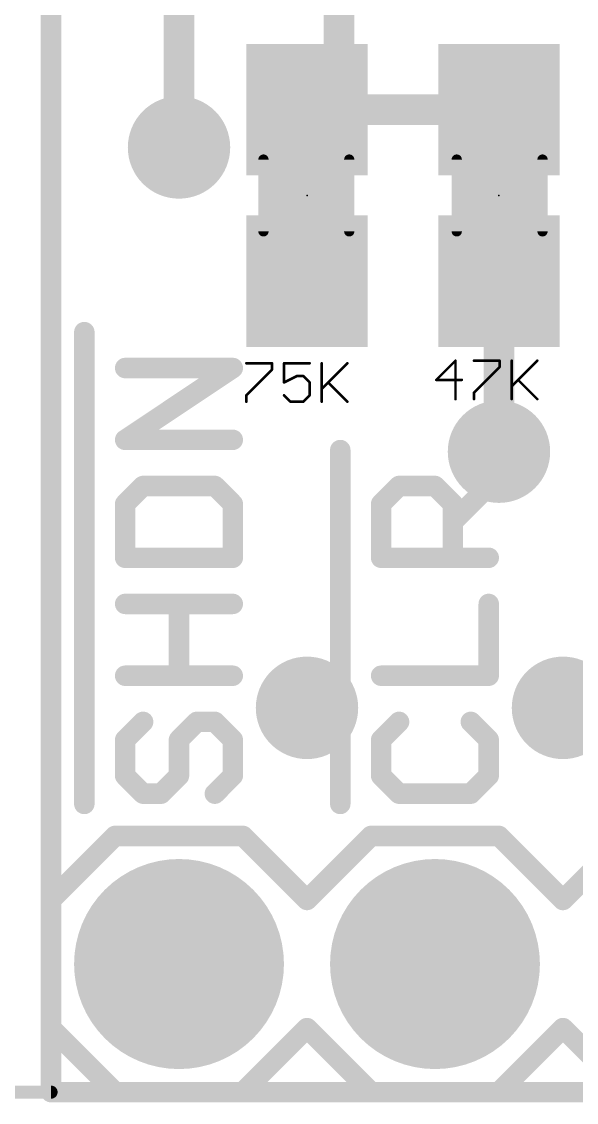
# Model space of a CAD drawing. Extents: x -43 to 64, y -12 to 35.
# Drawn here: x -0.29 to 5.21, y -0.1 to 10.61 of the extents above; entities that cross this region are included whole.
import ezdxf

# ---------------------------------------------------------------- set-up
doc = ezdxf.new("R2010")
doc.units = 0
for name, color, linetype in [('1', 12, 'CONTINUOUS'), ('17', 110, 'CONTINUOUS'), ('18', 110, 'CONTINUOUS'), ('20', 53, 'CONTINUOUS'), ('21', 53, 'CONTINUOUS'), ('23', 53, 'CONTINUOUS'), ('27', 253, 'CONTINUOUS'), ('29', 253, 'CONTINUOUS'), ('31', 253, 'CONTINUOUS'), ('51', 53, 'CONTINUOUS')]:
    doc.layers.add(name, color=color, linetype=linetype)

# ---------------------------------------------------------------- blocks, each defined once
blk = doc.blocks.new('RECT')
blk.add_solid([(-0.5, -0.5), (0.5, -0.5), (-0.5, 0.5), (0.5, 0.5)])
blk = doc.blocks.new('ROUNDP')
at = {"const_width": 0.5}
blk.add_lwpolyline([(0, -0.25, 1), (0, 0.25, 1), (0, -0.25)], format="xyb", dxfattribs=at)
blk = doc.blocks.new('ROUNDV')
at = {"const_width": 0.5}
blk.add_lwpolyline([(0, -0.25, 1), (0, 0.25, 1), (0, -0.25)], format="xyb", dxfattribs=at)

msp = doc.modelspace()

# ---------------------------------------------------------------- linework, layer by layer
at = {"layer": '1'}
for points, const_width in [([(0, 0), (0, 30.48)], 0.2032), ([(2.8575, 9.74), (2.8575, 12.7)], 0.3048), ([(1.27, 11.85), (1.27, 9.3663)], 0.3048), ([(2.54, 9.74), (2.8575, 9.74)], 0.3048), ([(4.445, 9.74), (2.8575, 9.74)], 0.3048), ([(4.445, 8.04), (4.445, 6.35)], 0.3048), ([(15.24, 0), (0, 0)], 0.2032)]:
    msp.add_lwpolyline(points, dxfattribs=dict(at, const_width=const_width))
for points, const_width in [([(2.54, 9.8162, 1), (2.54, 9.6638)], 0.1524), ([(2.8575, 9.8162, 1), (2.8575, 9.6638)], 0.1524), ([(2.8575, 9.6638, 1), (2.8575, 9.8162)], 0.1524), ([(4.445, 9.6638, 1), (4.445, 9.8162)], 0.1524), ([(2.7813, 9.74, 1), (2.9337, 9.74)], 0.1524), ([(1.1938, 9.3663, 1), (1.3462, 9.3663)], 0.1524), ([(4.5212, 8.04, 1), (4.3688, 8.04)], 0.1524), ([(4.3688, 6.35, 1), (4.5212, 6.35)], 0.1524), ([(0, 0.0508, 1), (0, -0.0508)], 0.1016), ([(-0.0508, 0, 1), (0.0508, 0)], 0.1016)]:
    msp.add_lwpolyline(points, format="xyb", dxfattribs=dict(at, const_width=const_width))
at = {"layer": '20', "const_width": 0.2032}
for points in [[(0, 30.48), (0, 0)], [(0, 0), (15.24, 0)]]:
    msp.add_lwpolyline(points, dxfattribs=at)
at = {"layer": '20', "const_width": 0.1016}
for points in [[(0, 0.0508, 1), (0, -0.0508)], [(-0.0508, 0, 1), (0.0508, 0)]]:
    msp.add_lwpolyline(points, format="xyb", dxfattribs=at)
at = {"layer": '21', "const_width": 0.2032}
for points in [[(0.3302, 2.8575), (0.3302, 7.5351)], [(0.7357, 6.4673), (1.8034, 7.1791)], [(1.8034, 7.1791), (0.7357, 7.1791)], [(1.8034, 6.4673), (0.7357, 6.4673)], [(2.8702, 2.8575), (2.8702, 6.3657)], [(0.9136, 6.0097), (0.7357, 5.8318)], [(1.6255, 6.0097), (0.9136, 6.0097)], [(1.8034, 5.8318), (1.6255, 6.0097)], [(3.2757, 5.8318), (3.4536, 6.0097)], [(3.4536, 6.0097), (3.8095, 6.0097)], [(3.8095, 6.0097), (3.9875, 5.8318)], [(3.9875, 5.6538), (4.3434, 6.0097)], [(0.7357, 5.8318), (0.7357, 5.2979)], [(1.8034, 5.2979), (1.8034, 5.8318)], [(3.2757, 5.2979), (3.2757, 5.8318)], [(3.9875, 5.8318), (3.9875, 5.2979)], [(0.7357, 5.2979), (1.8034, 5.2979)], [(4.3434, 5.2979), (3.2757, 5.2979)], [(0.7357, 4.8403), (1.8034, 4.8403)], [(1.2695, 4.1285), (1.2695, 4.8403)], [(4.3434, 4.1285), (4.3434, 4.8403)], [(1.8034, 4.1285), (0.7357, 4.1285)], [(3.2757, 4.1285), (4.3434, 4.1285)], [(0.9136, 3.6709), (0.7357, 3.493)], [(1.2695, 3.493), (1.4475, 3.6709)], [(1.4475, 3.6709), (1.6255, 3.6709)], [(1.6255, 3.6709), (1.8034, 3.493)], [(3.4536, 3.6709), (3.2757, 3.493)], [(4.3434, 3.493), (4.1654, 3.6709)], [(0.7357, 3.493), (0.7357, 3.1371)], [(1.2695, 3.1371), (1.2695, 3.493)], [(1.8034, 3.493), (1.8034, 3.1371)], [(3.2757, 3.493), (3.2757, 3.1371)], [(4.3434, 3.1371), (4.3434, 3.493)], [(0.7357, 3.1371), (0.9136, 2.9591)], [(1.0916, 2.9591), (1.2695, 3.1371)], [(1.8034, 3.1371), (1.6255, 2.9591)], [(3.2757, 3.1371), (3.4536, 2.9591)], [(4.1654, 2.9591), (4.3434, 3.1371)], [(0.9136, 2.9591), (1.0916, 2.9591)], [(3.4536, 2.9591), (4.1654, 2.9591)], [(0, 1.905), (0.635, 2.54)], [(0.635, 2.54), (1.905, 2.54)], [(1.905, 2.54), (2.54, 1.905)], [(2.54, 1.905), (3.175, 2.54)], [(3.175, 2.54), (4.445, 2.54)], [(4.445, 2.54), (5.08, 1.905)], [(5.08, 1.905), (5.715, 2.54)], [(0, 0.635), (0, 1.905)], [(0.635, 0), (0, 0.635)], [(2.54, 0.635), (1.905, 0)], [(3.175, 0), (2.54, 0.635)], [(5.08, 0.635), (4.445, 0)], [(5.715, 0), (5.08, 0.635)], [(1.905, 0), (0.635, 0)], [(4.445, 0), (3.175, 0)]]:
    msp.add_lwpolyline(points, dxfattribs=at)
at = {"layer": '21', "const_width": 0.1016}
for points in [[(0.381, 7.5351, 1), (0.2794, 7.5351)], [(0.7357, 7.2299, 1), (0.7357, 7.1283)], [(1.8316, 7.1368, 1), (1.7752, 7.2214)], [(1.8034, 7.1283, 1), (1.8034, 7.2299)], [(0.7357, 6.5181, 1), (0.7357, 6.4165)], [(0.7075, 6.5096, 1), (0.7639, 6.425)], [(1.8034, 6.4165, 1), (1.8034, 6.5181)], [(2.921, 6.3657, 1), (2.8194, 6.3657)], [(0.9136, 6.0605, 1), (0.9136, 5.9589)], [(0.9496, 5.9738, 1), (0.8777, 6.0456)], [(1.6614, 6.0456, 1), (1.5895, 5.9738)], [(1.6255, 5.9589, 1), (1.6255, 6.0605)], [(3.4536, 6.0605, 1), (3.4536, 5.9589)], [(3.4896, 5.9738, 1), (3.4177, 6.0456)], [(3.8455, 6.0456, 1), (3.7736, 5.9738)], [(3.8095, 5.9589, 1), (3.8095, 6.0605)], [(4.3793, 5.9738, 1), (4.3075, 6.0456)], [(0.7865, 5.8318, 1), (0.6849, 5.8318)], [(0.6998, 5.8677, 1), (0.7716, 5.7958)], [(1.8542, 5.8318, 1), (1.7526, 5.8318)], [(1.7675, 5.7958, 1), (1.8393, 5.8677)], [(3.3265, 5.8318, 1), (3.2249, 5.8318)], [(3.2398, 5.8677, 1), (3.3116, 5.7958)], [(4.0383, 5.8318, 1), (3.9367, 5.8318)], [(3.9516, 5.7958, 1), (4.0234, 5.8677)], [(3.9516, 5.6897, 1), (4.0234, 5.6179)], [(0.7357, 5.3487, 1), (0.7357, 5.2471)], [(1.8034, 5.2471, 1), (1.8034, 5.3487)], [(3.2757, 5.3487, 1), (3.2757, 5.2471)], [(4.3434, 5.2471, 1), (4.3434, 5.3487)], [(0.6849, 5.2979, 1), (0.7865, 5.2979)], [(1.7526, 5.2979, 1), (1.8542, 5.2979)], [(3.2249, 5.2979, 1), (3.3265, 5.2979)], [(3.9367, 5.2979, 1), (4.0383, 5.2979)], [(0.7357, 4.8911, 1), (0.7357, 4.7895)], [(1.3203, 4.8403, 1), (1.2187, 4.8403)], [(1.8034, 4.7895, 1), (1.8034, 4.8911)], [(4.3942, 4.8403, 1), (4.2926, 4.8403)], [(0.7357, 4.1793, 1), (0.7357, 4.0777)], [(1.2187, 4.1285, 1), (1.3203, 4.1285)], [(1.8034, 4.0777, 1), (1.8034, 4.1793)], [(3.2757, 4.1793, 1), (3.2757, 4.0777)], [(4.2926, 4.1285, 1), (4.3942, 4.1285)], [(4.3434, 4.0777, 1), (4.3434, 4.1793)], [(0.9496, 3.635, 1), (0.8777, 3.7068)], [(1.4475, 3.7217, 1), (1.4475, 3.6201)], [(1.4834, 3.635, 1), (1.4116, 3.7068)], [(1.6614, 3.7068, 1), (1.5895, 3.635)], [(1.6255, 3.6201, 1), (1.6255, 3.7217)], [(3.4896, 3.635, 1), (3.4177, 3.7068)], [(4.2014, 3.7068, 1), (4.1295, 3.635)], [(0.7865, 3.493, 1), (0.6849, 3.493)], [(0.6998, 3.5289, 1), (0.7716, 3.457)], [(1.3203, 3.493, 1), (1.2187, 3.493)], [(1.2336, 3.5289, 1), (1.3055, 3.457)], [(1.8542, 3.493, 1), (1.7526, 3.493)], [(1.7675, 3.457, 1), (1.8393, 3.5289)], [(3.3265, 3.493, 1), (3.2249, 3.493)], [(3.2398, 3.5289, 1), (3.3116, 3.457)], [(4.3942, 3.493, 1), (4.2926, 3.493)], [(4.3075, 3.457, 1), (4.3793, 3.5289)], [(0.7716, 3.173, 1), (0.6998, 3.1011)], [(1.3055, 3.1011, 1), (1.2336, 3.173)], [(1.8393, 3.1011, 1), (1.7675, 3.173)], [(3.3116, 3.173, 1), (3.2398, 3.1011)], [(4.3793, 3.1011, 1), (4.3075, 3.173)], [(0.6849, 3.1371, 1), (0.7865, 3.1371)], [(1.2187, 3.1371, 1), (1.3203, 3.1371)], [(1.7526, 3.1371, 1), (1.8542, 3.1371)], [(3.2249, 3.1371, 1), (3.3265, 3.1371)], [(4.2926, 3.1371, 1), (4.3942, 3.1371)], [(0.9136, 3.0099, 1), (0.9136, 2.9083)], [(0.8777, 2.9232, 1), (0.9496, 2.995)], [(1.0557, 2.995, 1), (1.1275, 2.9232)], [(1.0916, 2.9083, 1), (1.0916, 3.0099)], [(1.5895, 2.995, 1), (1.6614, 2.9232)], [(3.4536, 3.0099, 1), (3.4536, 2.9083)], [(3.4177, 2.9232, 1), (3.4896, 2.995)], [(4.1295, 2.995, 1), (4.2014, 2.9232)], [(4.1654, 2.9083, 1), (4.1654, 3.0099)], [(0.2794, 2.8575, 1), (0.381, 2.8575)], [(2.8194, 2.8575, 1), (2.921, 2.8575)], [(0.635, 2.5908, 1), (0.635, 2.4892)], [(0.6709, 2.5041, 1), (0.5991, 2.5759)], [(1.9409, 2.5759, 1), (1.8691, 2.5041)], [(1.905, 2.4892, 1), (1.905, 2.5908)], [(3.175, 2.5908, 1), (3.175, 2.4892)], [(3.2109, 2.5041, 1), (3.1391, 2.5759)], [(4.4809, 2.5759, 1), (4.4091, 2.5041)], [(4.445, 2.4892, 1), (4.445, 2.5908)], [(0.0508, 1.905, 1), (-0.0508, 1.905)], [(-0.0359, 1.9409, 1), (0.0359, 1.8691)], [(2.5041, 1.9409, 1), (2.5759, 1.8691)], [(2.5041, 1.8691, 1), (2.5759, 1.9409)], [(5.0441, 1.9409, 1), (5.1159, 1.8691)], [(5.0441, 1.8691, 1), (5.1159, 1.9409)], [(0.0359, 0.6709, 1), (-0.0359, 0.5991)], [(-0.0508, 0.635, 1), (0.0508, 0.635)], [(2.5759, 0.6709, 1), (2.5041, 0.5991)], [(2.5759, 0.5991, 1), (2.5041, 0.6709)], [(5.1159, 0.6709, 1), (5.0441, 0.5991)], [(5.1159, 0.5991, 1), (5.0441, 0.6709)], [(0.635, 0.0508, 1), (0.635, -0.0508)], [(0.5991, -0.0359, 1), (0.6709, 0.0359)], [(1.8691, 0.0359, 1), (1.9409, -0.0359)], [(1.905, -0.0508, 1), (1.905, 0.0508)], [(3.175, 0.0508, 1), (3.175, -0.0508)], [(3.1391, -0.0359, 1), (3.2109, 0.0359)], [(4.4091, 0.0359, 1), (4.4809, -0.0359)], [(4.445, -0.0508, 1), (4.445, 0.0508)]]:
    msp.add_lwpolyline(points, format="xyb", dxfattribs=at)
at = {"layer": '23'}
for p in [(2.54, 8.89), (4.445, 8.89)]:
    msp.add_point(p, dxfattribs=at)
at = {"layer": '27', "const_width": 0.0254}
for points in [[(1.9381, 7.2266), (2.1923, 7.2266)], [(2.1923, 7.2266), (2.1923, 7.1631)], [(2.5665, 7.2266), (2.3123, 7.2266)], [(2.3123, 7.2266), (2.3123, 7.036)], [(2.6865, 7.2266), (2.6865, 6.8453)], [(2.6865, 6.9724), (2.9407, 7.2266)], [(4.0134, 7.252), (3.8227, 7.0614)], [(4.0134, 6.8707), (4.0134, 7.252)], [(4.1969, 7.252), (4.4511, 7.252)], [(4.4511, 7.1885), (4.1969, 6.9343)], [(4.4511, 7.252), (4.4511, 7.1885)], [(4.5711, 7.252), (4.5711, 6.8707)], [(4.5711, 6.9978), (4.8253, 7.252)], [(2.1923, 7.1631), (1.9381, 6.9089)], [(2.3123, 7.036), (2.4394, 7.0995)], [(2.4394, 7.0995), (2.5029, 7.0995)], [(2.5029, 7.0995), (2.5665, 7.036)], [(3.8227, 7.0614), (4.0769, 7.0614)], [(4.6347, 7.0614), (4.8253, 6.8707)], [(2.5665, 7.036), (2.5665, 6.9089)], [(2.75, 7.036), (2.9407, 6.8453)], [(1.9381, 6.9089), (1.9381, 6.8453)], [(2.3758, 6.8453), (2.3123, 6.9089)], [(2.5029, 6.8453), (2.3758, 6.8453)], [(2.5665, 6.9089), (2.5029, 6.8453)], [(4.1969, 6.9343), (4.1969, 6.8707)]]:
    msp.add_lwpolyline(points, dxfattribs=at)
at = {"layer": '27', "const_width": 0.0127}
for points in [[(1.9381, 7.233, 1), (1.9381, 7.2203)], [(2.1986, 7.2266, 1), (2.1859, 7.2266)], [(2.1923, 7.2203, 1), (2.1923, 7.233)], [(2.3186, 7.2266, 1), (2.3059, 7.2266)], [(2.3123, 7.233, 1), (2.3123, 7.2203)], [(2.5665, 7.2203, 1), (2.5665, 7.233)], [(2.6928, 7.2266, 1), (2.6801, 7.2266)], [(2.9452, 7.2221, 1), (2.9362, 7.2311)], [(4.0197, 7.252, 1), (4.007, 7.252)], [(4.0179, 7.2475, 1), (4.0089, 7.2565)], [(4.1969, 7.2584, 1), (4.1969, 7.2457)], [(4.4575, 7.252, 1), (4.4448, 7.252)], [(4.4448, 7.1885, 1), (4.4575, 7.1885)], [(4.4556, 7.184, 1), (4.4466, 7.193)], [(4.4511, 7.2457, 1), (4.4511, 7.2584)], [(4.5775, 7.252, 1), (4.5648, 7.252)], [(4.8298, 7.2475, 1), (4.8208, 7.2565)], [(2.1859, 7.1631, 1), (2.1986, 7.1631)], [(2.1968, 7.1586, 1), (2.1878, 7.1676)], [(2.4394, 7.1059, 1), (2.4394, 7.0932)], [(2.4422, 7.0938, 1), (2.4366, 7.1052)], [(2.5074, 7.104, 1), (2.4985, 7.095)], [(2.5029, 7.0932, 1), (2.5029, 7.1059)], [(3.8227, 7.0677, 1), (3.8227, 7.055)], [(3.8182, 7.0659, 1), (3.8272, 7.0569)], [(4.0769, 7.055, 1), (4.0769, 7.0677)], [(4.6392, 7.0659, 1), (4.6302, 7.0569)], [(2.3059, 7.036, 1), (2.3186, 7.036)], [(2.3094, 7.0416, 1), (2.3151, 7.0303)], [(2.5728, 7.036, 1), (2.5602, 7.036)], [(2.562, 7.0315, 1), (2.571, 7.0405)], [(2.682, 6.9769, 1), (2.691, 6.9679)], [(2.7545, 7.0405, 1), (2.7456, 7.0315)], [(4.5666, 7.0023, 1), (4.5756, 6.9933)], [(1.9444, 6.9089, 1), (1.9317, 6.9089)], [(1.9336, 6.9133, 1), (1.9426, 6.9044)], [(2.3168, 6.9133, 1), (2.3078, 6.9044)], [(2.3758, 6.8517, 1), (2.3758, 6.8389)], [(2.5029, 6.8389, 1), (2.5029, 6.8517)], [(2.5602, 6.9089, 1), (2.5728, 6.9089)], [(2.571, 6.9044, 1), (2.562, 6.9133)], [(4.007, 6.8707, 1), (4.0197, 6.8707)], [(4.2033, 6.9343, 1), (4.1906, 6.9343)], [(4.1924, 6.9387, 1), (4.2014, 6.9298)], [(4.1906, 6.8707, 1), (4.2033, 6.8707)], [(4.5648, 6.8707, 1), (4.5775, 6.8707)], [(4.8208, 6.8662, 1), (4.8298, 6.8752)], [(1.9317, 6.8453, 1), (1.9444, 6.8453)], [(2.3713, 6.8408, 1), (2.3803, 6.8498)], [(2.4985, 6.8498, 1), (2.5074, 6.8408)], [(2.6801, 6.8453, 1), (2.6928, 6.8453)], [(2.9362, 6.8408, 1), (2.9452, 6.8498)]]:
    msp.add_lwpolyline(points, format="xyb", dxfattribs=at)
at = {"layer": '51'}
for points, const_width in [([(2.108, 8.534), (2.108, 9.246)], 0.1016), ([(2.959, 8.534), (2.959, 9.246)], 0.1016), ([(4.026, 9.246), (4.026, 8.534)], 0.1016), ([(4.877, 9.246), (4.877, 8.534)], 0.1016), ([(0, 0), (-4.49, 0)], 0.13)]:
    msp.add_lwpolyline(points, dxfattribs=dict(at, const_width=const_width))
for points, const_width in [([(2.1334, 9.246, 1), (2.0826, 9.246)], 0.0508), ([(2.9844, 9.246, 1), (2.9336, 9.246)], 0.0508), ([(4.0514, 9.246, 1), (4.0006, 9.246)], 0.0508), ([(4.9024, 9.246, 1), (4.8516, 9.246)], 0.0508), ([(2.0826, 8.534, 1), (2.1334, 8.534)], 0.0508), ([(2.9336, 8.534, 1), (2.9844, 8.534)], 0.0508), ([(4.0006, 8.534, 1), (4.0514, 8.534)], 0.0508), ([(4.8516, 8.534, 1), (4.9024, 8.534)], 0.0508), ([(0, -0.0325, 1), (0, 0.0325)], 0.065)]:
    msp.add_lwpolyline(points, format="xyb", dxfattribs=dict(at, const_width=const_width))

# ---------------------------------------------------------------- block references
at = {"layer": '1', "xscale": 1.1}
for p, rotation in [((2.54, 9.74), 90), ((4.445, 9.74), 270), ((2.54, 8.04), 90), ((4.445, 8.04), 270)]:
    msp.add_blockref('RECT', p, dxfattribs=dict(at, rotation=rotation))
at = {"layer": '17', "xscale": 1.8796, "yscale": 1.8796, "rotation": 270}
for p in [(1.27, 1.27), (3.81, 1.27)]:
    msp.add_blockref('ROUNDP', p, dxfattribs=at)
at = {"layer": '18', "xscale": 1.016, "yscale": 1.016}
for p in [(1.27, 9.3663), (1.27, 9.3663), (4.445, 6.35), (4.445, 6.35), (2.54, 3.81), (2.54, 3.81), (5.08, 3.81), (5.08, 3.81)]:
    msp.add_blockref('ROUNDV', p, dxfattribs=at)
at = {"layer": '21', "xscale": 0.4572, "yscale": 0.762}
for p, rotation in [((2.54, 8.89), 90), ((4.445, 8.89), 270)]:
    msp.add_blockref('RECT', p, dxfattribs=dict(at, rotation=rotation))
at = {"layer": '29'}
for name, p, xscale, yscale, rotation in [('RECT', (2.54, 9.74), 1.3032, 1.2032, 90), ('RECT', (4.445, 9.74), 1.3032, 1.2032, 270), ('RECT', (2.54, 8.04), 1.3032, 1.2032, 90), ('RECT', (4.445, 8.04), 1.3032, 1.2032, 270), ('ROUNDP', (1.27, 1.27), 2.0828, 2.0828, 270), ('ROUNDP', (3.81, 1.27), 2.0828, 2.0828, 270)]:
    msp.add_blockref(name, p, dxfattribs=dict(at, xscale=xscale, yscale=yscale, rotation=rotation))
at = {"layer": '31', "xscale": 1.1}
for p, rotation in [((2.54, 9.74), 90), ((4.445, 9.74), 270), ((2.54, 8.04), 90), ((4.445, 8.04), 270)]:
    msp.add_blockref('RECT', p, dxfattribs=dict(at, rotation=rotation))
at = {"layer": '51'}
for p, xscale, yscale, rotation in [((2.5349, 9.4703), 0.5001, 0.95, 90), ((4.4501, 9.4782), 0.5001, 0.95, 270), ((2.5349, 8.3018), 0.5001, 0.95, 90), ((4.4501, 8.3098), 0.5001, 0.95, 270), ((1.27, 1.27), 0.508, 0.508, 180), ((3.81, 1.27), 0.508, 0.508, 180)]:
    msp.add_blockref('RECT', p, dxfattribs=dict(at, xscale=xscale, yscale=yscale, rotation=rotation))

doc.saveas('drawing.dxf')
